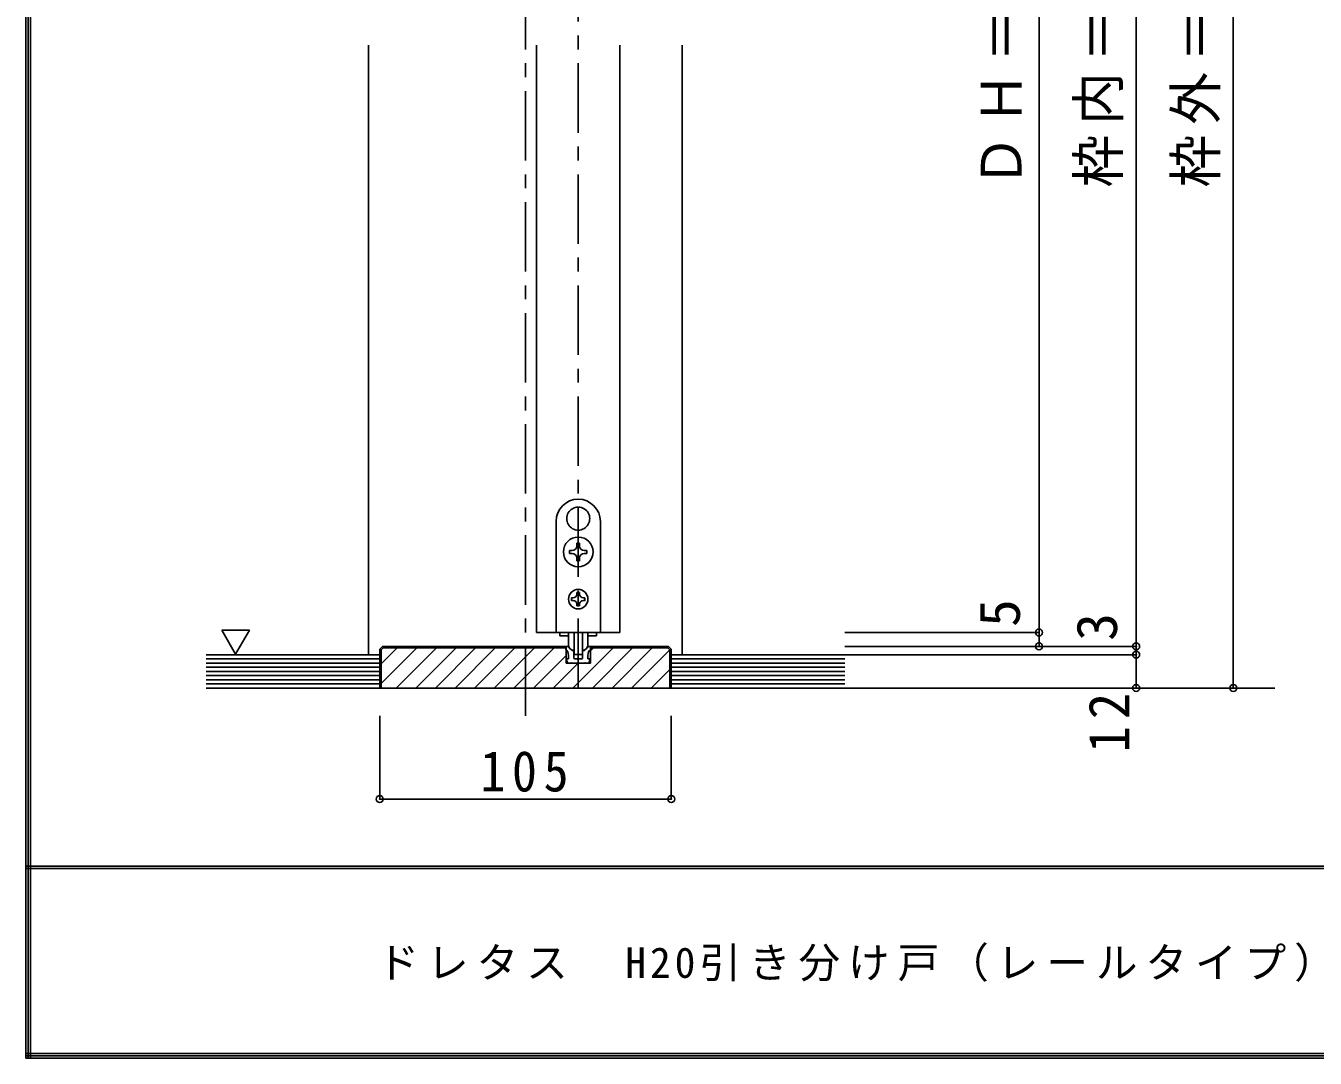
# Model space of a CAD drawing. Units: millimetres at full size, sheet at 1:5; details may follow other scales. Extents: x -973 to 977, y -718 to 696.
# Drawn here: x -973.3 to -508.8, y -700.8 to -329 of the extents above; entities that cross this region are included whole.
import ezdxf
from ezdxf.enums import TextEntityAlignment as Align

# ---------------------------------------------------------------- set-up
doc = ezdxf.new("R2010")
doc.units = ezdxf.units.MM
doc.header["$LTSCALE"] = 5
doc.header["$PDMODE"] = 32
doc.header["$PDSIZE"] = 2.5
doc.linetypes.add('CHAIN1', pattern=[8, 5, -1, 1, -1])
doc.linetypes.add('DASHED1', pattern=[1.8, 1.2, -0.6])
for name, color, linetype in [('0-1_通り芯', 4, 'CHAIN1'), ('0-3_仕上げ', 2, 'Continuous'), ('0-4_枠', 3, 'Continuous'), ('0-6_扉', 6, 'Continuous'), ('0-7_金物', 7, 'Continuous'), ('0-A_文字', 7, 'Continuous'), ('0-B_寸法', 7, 'Continuous'), ('0-C_ハッチ', 4, 'DASHED1'), ('F-1_枠', 6, 'Continuous'), ('F-A_文字', 7, 'Continuous')]:
    doc.layers.add(name, color=color, linetype=linetype)
doc.styles.add('ＭＳ ゴシック', font='')
doc.styles.get('ＭＳ ゴシック').set_extended_font_data('MS Gothic')

msp = doc.modelspace()

# ---------------------------------------------------------------- linework, layer by layer
at = {"layer": '0-1_通り芯'}
for p, q in [((-793.333, -577.5), (-793.333, -2.5)), ((-774.333, -567.5), (-774.333, -74.5)), ((-908.333, -567.5), (-519.333, -567.5))]:
    msp.add_line(p, q, dxfattribs=at)
at = {"layer": '0-3_仕上げ'}
for p, q in [((-845.833, -555.5), (-908.333, -555.5)), ((-845.833, -567.5), (-845.833, -555.5)), ((-740.833, -567.5), (-740.833, -555.5)), ((-740.833, -555.5), (-678.333, -555.5)), ((-845.833, -567.5), (-908.333, -567.5)), ((-740.833, -567.5), (-678.333, -567.5))]:
    msp.add_line(p, q, dxfattribs=at)
at = {"layer": '0-3_仕上げ', "color": 7}
for p, q in [((-845.833, -557), (-908.333, -557)), ((-740.833, -557), (-678.333, -557)), ((-845.833, -558.5), (-908.333, -558.5)), ((-845.833, -560), (-908.333, -560)), ((-845.833, -561.5), (-908.333, -561.5)), ((-740.833, -558.5), (-678.333, -558.5)), ((-740.833, -560), (-678.333, -560)), ((-740.833, -561.5), (-678.333, -561.5)), ((-845.833, -563), (-908.333, -563)), ((-845.833, -564.5), (-908.333, -564.5)), ((-845.833, -566), (-908.333, -566)), ((-740.833, -563), (-678.333, -563)), ((-740.833, -564.5), (-678.333, -564.5)), ((-740.833, -566), (-678.333, -566))]:
    msp.add_line(p, q, dxfattribs=at)
at = {"layer": '0-4_枠', "color": 4}
for p, q in [((-849.833, -336), (-849.833, -555.5)), ((-736.833, -555.5), (-736.833, -336))]:
    msp.add_line(p, q, dxfattribs=at)
at = {"layer": '0-4_枠'}
for p, q in [((-844.833, -552.5), (-845.833, -553.5)), ((-844.833, -552.5), (-778.733, -552.5)), ((-778.733, -558.5), (-778.733, -552.5)), ((-769.933, -558.5), (-769.933, -552.5)), ((-741.833, -552.5), (-769.933, -552.5)), ((-740.833, -553.5), (-741.833, -552.5)), ((-845.833, -553.5), (-845.833, -567.5)), ((-844.626, -553), (-845.333, -553.707)), ((-845.333, -567.5), (-845.333, -553.707)), ((-844.626, -553), (-778.733, -553)), ((-769.933, -553), (-742.04, -553)), ((-741.333, -553.707), (-742.04, -553)), ((-741.333, -567.5), (-741.333, -553.707)), ((-740.833, -553.5), (-740.833, -567.5)), ((-769.933, -558.5), (-778.733, -558.5)), ((-740.833, -567.5), (-845.833, -567.5))]:
    msp.add_line(p, q, dxfattribs=at)
at = {"layer": '0-6_扉'}
for p, q in [((-789.333, -336), (-789.333, -547.5)), ((-759.333, -336), (-759.333, -547.5)), ((-789.333, -547.5), (-759.333, -547.5))]:
    msp.add_line(p, q, dxfattribs=at)
at = {"layer": '0-7_金物'}
for p, q in [((-774.432, -502.351), (-774.333, -502.45)), ((-774.234, -502.351), (-774.333, -502.45)), ((-782.333, -547.5), (-782.333, -507.5)), ((-777.976, -508.489), (-777.841, -508.525)), ((-777.877, -508.66), (-777.841, -508.525)), ((-770.691, -508.489), (-770.826, -508.525)), ((-770.79, -508.66), (-770.826, -508.525)), ((-766.333, -507.5), (-766.333, -547.5)), ((-774.833, -515.35), (-774.833, -516.3)), ((-773.833, -515.35), (-774.833, -515.35)), ((-773.833, -516.3), (-773.833, -515.35)), ((-776.533, -518), (-777.483, -518)), ((-777.483, -518), (-777.483, -519)), ((-777.483, -519), (-776.533, -519)), ((-771.183, -518), (-772.133, -518)), ((-772.133, -519), (-771.183, -519)), ((-771.183, -519), (-771.183, -518)), ((-773.833, -521.65), (-773.833, -520.7)), ((-774.833, -533.1), (-773.833, -533.1)), ((-774.833, -533.1), (-774.833, -533.7)), ((-773.833, -533.1), (-773.833, -533.7)), ((-776.133, -535), (-776.733, -535)), ((-776.733, -535), (-776.733, -536)), ((-776.733, -536), (-776.133, -536)), ((-774.833, -537.3), (-774.833, -537.9)), ((-773.833, -537.9), (-774.833, -537.9)), ((-773.833, -537.3), (-773.833, -537.9)), ((-772.533, -535), (-771.933, -535)), ((-766.333, -547.5), (-782.333, -547.5)), ((-780.933, -547.5), (-780.933, -548.7)), ((-777.833, -551.921), (-777.833, -547.5)), ((-775.833, -547.5), (-775.833, -555.121)), ((-772.833, -547.5), (-772.833, -555.121)), ((-770.833, -551.921), (-770.833, -547.5)), ((-767.733, -547.5), (-767.733, -548.7)), ((-780.933, -548.7), (-777.801, -548.7)), ((-778.833, -552.5), (-778.29, -552.5)), ((-778.833, -553.5), (-778.833, -552.5)), ((-776.671, -553.912), (-777.937, -552.647)), ((-771.995, -553.912), (-770.73, -552.647)), ((-770.866, -548.7), (-767.733, -548.7)), ((-778.133, -558.5), (-778.619, -557.274)), ((-777.833, -557), (-778.433, -557)), ((-777.833, -557), (-777.833, -555.736)), ((-776.459, -554), (-776.133, -554)), ((-775.933, -556.7), (-775.933, -554.2)), ((-773.133, -555.421), (-775.533, -555.421)), ((-774.333, -557.3), (-774.033, -557)), ((-774.033, -557), (-773.033, -557)), ((-772.733, -556.7), (-772.733, -554.2)), ((-772.208, -554), (-772.533, -554)), ((-770.833, -557), (-770.833, -555.736)), ((-770.833, -557), (-770.233, -557)), ((-770.533, -558.5), (-770.047, -557.274)), ((-777.033, -558.5), (-778.133, -558.5)), ((-777.033, -558.5), (-776.833, -558.3)), ((-776.833, -558.3), (-776.633, -558.5)), ((-772.033, -558.5), (-776.633, -558.5)), ((-771.833, -558.3), (-772.033, -558.5)), ((-771.633, -558.5), (-771.833, -558.3)), ((-771.633, -558.5), (-770.533, -558.5))]:
    msp.add_line(p, q, dxfattribs=at)
for points in [[(-774.833, -520.7), (-774.833, -521.65), (-773.833, -521.65)], [(-771.933, -535), (-771.933, -536), (-772.533, -536)], [(-769.833, -553.5), (-769.833, -552.5), (-770.376, -552.5)], [(-775.633, -557), (-774.633, -557), (-774.333, -557.3)]]:
    msp.add_lwpolyline(points, dxfattribs=at)
for centre, radius in [((-774.333, -518.5), 5.35), ((-774.333, -535.5), 3.5)]:
    msp.add_circle(centre, radius, dxfattribs=at)
for centre, radius, start, end in [((-774.333, -507.5), 8, 0, 180), ((-774.333, -506.5), 4.15, 91.3645, 208.6355), ((-774.333, -506.5), 4.15, 331.3645, 88.6355), ((-774.333, -506.5), 4.15, 211.3645, 328.6355), ((-776.533, -516.3), 1.7, 270, 0), ((-776.533, -520.7), 1.7, 0, 90), ((-772.133, -516.3), 1.7, 180, 270), ((-772.133, -520.7), 1.7, 90, 180), ((-776.133, -533.7), 1.3, 270, 0), ((-772.533, -533.7), 1.3, 180, 270), ((-776.133, -537.3), 1.3, 0, 90), ((-772.533, -537.3), 1.3, 90, 180), ((-778.29, -553), 0.5, 45, 90), ((-775.833, -551.921), 2, 180, 264.78409), ((-772.833, -551.921), 2, 275.21591, 0), ((-770.376, -553), 0.5, 90, 135), ((-780.833, -555.736), 3, 0, 48.19), ((-778.433, -557.2), 0.2, 90, 201.616), ((-776.459, -553.7), 0.3, 225, 270), ((-776.133, -554.2), 0.2, 0, 90), ((-776.033, -554.112), 0.2, 0, 84.78409), ((-775.633, -556.7), 0.3, 180, 270), ((-775.533, -555.121), 0.3, 180, 270), ((-773.133, -555.121), 0.3, 270, 0), ((-773.033, -556.7), 0.3, 270, 0), ((-772.633, -554.112), 0.2, 95.21591, 180), ((-772.533, -554.2), 0.2, 90, 180), ((-772.208, -553.7), 0.3, 270, 315), ((-767.833, -555.736), 3, 131.81, 180), ((-770.233, -557.2), 0.2, 338.384, 90)]:
    msp.add_arc(centre, radius, start, end, dxfattribs=at)
at = {"layer": '0-A_文字'}
msp.add_line((-902.769, -546.686), (-897.769, -555.347), dxfattribs=at)
msp.add_lwpolyline([(-902.769, -546.686), (-892.769, -546.686), (-897.769, -555.347)], dxfattribs=at)
at = {"layer": '0-B_寸法', "color": 4}
for p, q in [((-538.333, -60.5), (-538.333, -555.5)), ((-573.333, -567.5), (-573.333, -90.5)), ((-608.333, -104.5), (-608.333, -547.5)), ((-608.333, -547.5), (-678.333, -547.5)), ((-608.333, -547.5), (-608.333, -552.5)), ((-573.333, -552.5), (-678.333, -552.5)), ((-573.333, -555.5), (-678.333, -555.5)), ((-538.333, -567.5), (-538.333, -555.5)), ((-538.333, -567.5), (-678.333, -567.5)), ((-845.833, -607.5), (-845.833, -577.5)), ((-740.833, -607.5), (-740.833, -577.5)), ((-845.833, -607.5), (-740.833, -607.5))]:
    msp.add_line(p, q, dxfattribs=at)
at = {"layer": '0-B_寸法'}
for p in [(-608.333, -547.5), (-608.333, -552.5), (-573.333, -552.5), (-573.333, -555.5), (-573.333, -567.5), (-538.333, -567.5), (-845.833, -607.5), (-740.833, -607.5)]:
    msp.add_point(p, dxfattribs=at)
at = {"layer": '0-C_ハッチ', "linetype": 'Continuous'}
for p, q in [((-845.333, -558.759), (-839.575, -553)), ((-845.333, -565.83), (-832.504, -553)), ((-839.932, -567.5), (-825.432, -553)), ((-832.861, -567.5), (-818.361, -553)), ((-825.79, -567.5), (-811.29, -553)), ((-818.719, -567.5), (-804.219, -553)), ((-811.648, -567.5), (-797.148, -553)), ((-804.577, -567.5), (-790.077, -553)), ((-797.506, -567.5), (-783.006, -553)), ((-790.435, -567.5), (-778.733, -555.798)), ((-776.293, -567.5), (-761.793, -553)), ((-769.933, -554.069), (-768.864, -553)), ((-769.222, -567.5), (-754.722, -553)), ((-762.151, -567.5), (-747.651, -553)), ((-755.08, -567.5), (-741.333, -553.754)), ((-783.364, -567.5), (-774.364, -558.5)), ((-748.009, -567.5), (-741.333, -560.825)), ((-740.938, -567.5), (-740.833, -567.396))]:
    msp.add_line(p, q, dxfattribs=at)
at = {"layer": 'F-1_枠'}
for p, q in [((-973.347, 695.833), (-973.347, -700.833)), ((-972.514, 695.833), (-972.514, -700.833)), ((-971.68, 695.833), (-971.68, -700.833)), ((976.653, -631.667), (-973.347, -631.667)), ((976.653, -632.5), (-973.347, -632.5)), ((976.653, -699.167), (-973.347, -699.167)), ((976.653, -700), (-973.347, -700)), ((976.653, -700.833), (-973.347, -700.833))]:
    msp.add_line(p, q, dxfattribs=at)

# ---------------------------------------------------------------- texts
at = {"layer": '0-B_寸法', "style": 'ＭＳ ゴシック'}
for s, p in [('5', (-610.833, -545.5)), ('3', (-575.833, -550.5))]:
    msp.add_text(s, height=14.66, rotation=90, dxfattribs=at).set_placement(p, align=Align.BOTTOM_LEFT)
at = {"layer": '0-B_寸法', "char_height": 14.66, "attachment_point": 7, "rotation": 90, "style": 'ＭＳ ゴシック'}
for s, insert in [('\\T1.19;\\W0.95;ＤＨ＝1,983', (-610.833, -387.25)), ('\\T1.19;\\W0.95;枠内＝2,002', (-575.833, -387.25)), ('\\T1.19;\\W0.95;枠外＝2,047', (-540.833, -387.25)), ('\\T1.27;\\W0.95;12', (-575.833, -590.75))]:
    msp.add_mtext(s, dxfattribs=dict(at, insert=insert))
at = {"layer": '0-B_寸法', "insert": (-809.583, -605), "char_height": 14.66, "attachment_point": 7, "style": 'ＭＳ ゴシック'}
msp.add_mtext('\\T1.27;\\W0.9;105', dxfattribs=at)
at = {"layer": 'F-A_文字', "insert": (-846.68, -673.333), "char_height": 11, "attachment_point": 7, "style": 'ＭＳ ゴシック'}
msp.add_mtext('\\T1.19;ドレタス\u3000H20引き分け戸（レールタイプ）固定枠113㎜幅\u30003方枠＋敷居N型／床直付けレール', dxfattribs=at)

doc.saveas('drawing.dxf')
